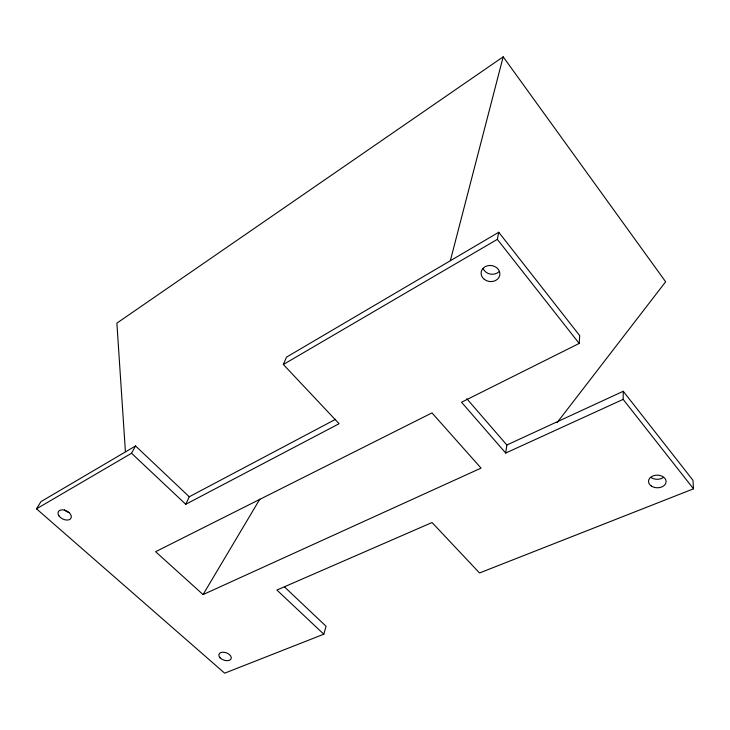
<?xml version="1.0" encoding="UTF-8"?>
<svg xmlns="http://www.w3.org/2000/svg" width="730" height="730" viewBox="0 0 730 730"><rect width="100%" height="100%" fill="white"/><g stroke="black" fill="none" stroke-linecap="round" stroke-linejoin="round"><path stroke-width="1.09" d="M623.155 399.365L623.265 391.28L506.848 445.017L505.708 453.056L623.155 399.365L693.5 488.826L479.519 572.968L432.05 522.525L276.907 590.059L323.81 634.197L224.667 673.179L36.5 508.828L40.944 501.629L135.552 445.957L189.243 496.774L335.627 419.276M505.708 453.056L461.533 402.23L579.182 343.438L579.72 335.672L498.745 232.259L286.479 357.152L283.349 364.489L339.085 423.719L185.749 504.284L131.528 453.266L36.5 508.828M283.349 364.489L497.34 239.367L498.745 232.259M450.364 260.628L503.189 56.821L665.641 281.771L557.154 422.579M323.81 634.197L326.073 626.258L284.463 586.893M185.749 504.284L189.243 496.774M131.528 453.266L135.552 445.957M203.068 594.576L481.052 468.113L431.987 412.897L155.609 551.697L203.068 594.576L259.844 499.11M503.189 56.821L116.882 323.135L125.414 451.669M466.808 398.726L506.848 445.017M497.34 239.367L579.182 343.438M623.265 391.28L692.971 480.294L693.5 488.826M663.415 477.447A8.714 6.296 1.3 0 1 651.133 477.548M498.937 271.779A9.344 7.994 8 0 1 483.132 268.576M69.067 512.506A7.081 4.471 26.8 0 1 64.349 509.896M484.3 279.344A9.435 8.03 8.2 0 0 499.721 275.447A9.435 8.03 8.2 0 0 487.448 265.784A9.435 8.03 8.2 0 0 484.3 279.344M58.957 515.845A7.136 4.471 26.8 0 0 70.527 518.884A7.136 4.471 26.8 0 0 64.514 510.142A7.136 4.471 26.8 0 0 58.957 515.845M220.058 657.776A6.497 3.878 19.7 0 0 230.817 659.281A6.497 3.878 19.7 0 0 224.274 652.282A6.497 3.878 19.7 0 0 220.058 657.776M651.233 485.952A8.796 6.314 1.5 0 0 665.86 483.059A8.796 6.314 1.5 0 0 654.837 475.367A8.796 6.314 1.5 0 0 651.233 485.952"/></g></svg>
